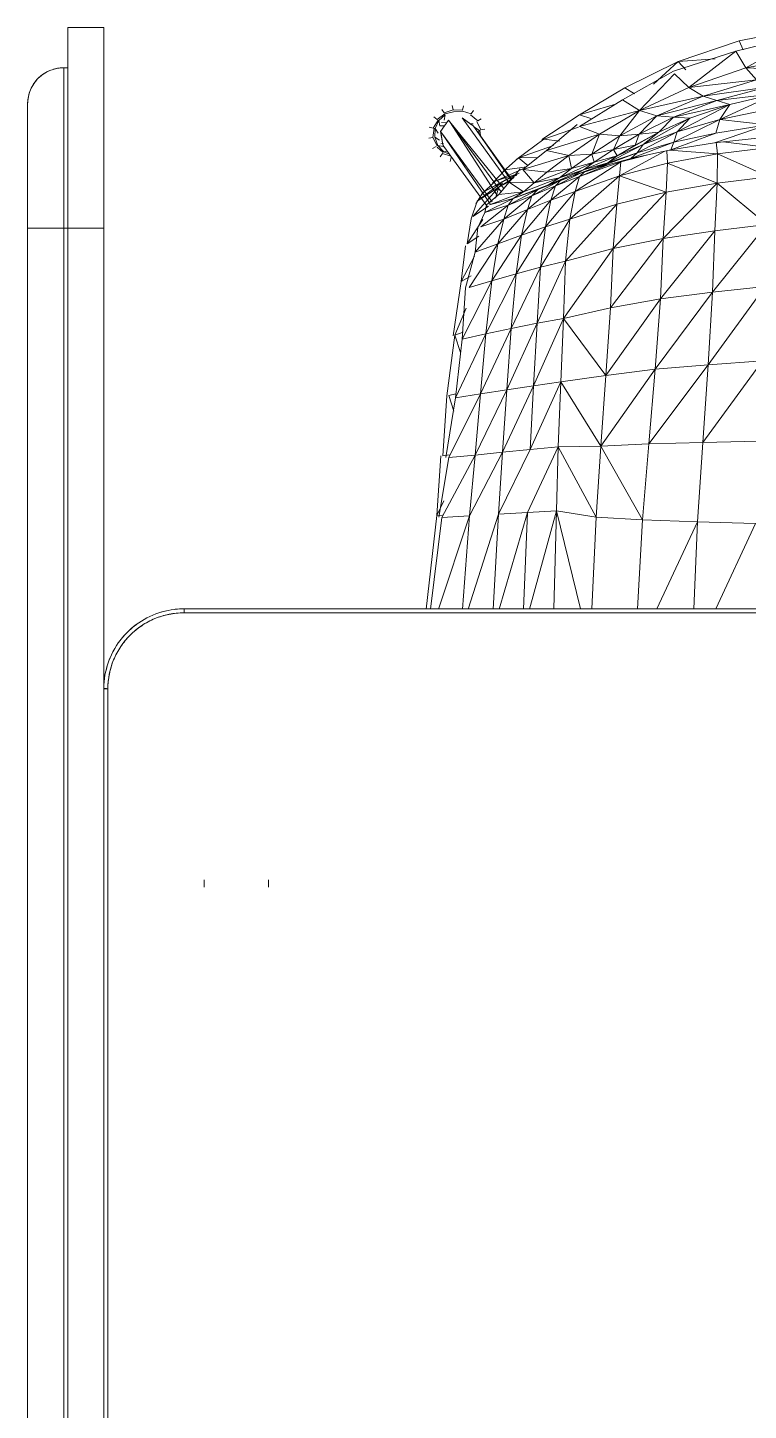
# Model space of a CAD drawing. Header units: millimetres. Extents: x 79795 to 317870, y -36033 to 97293.
# Drawn here: x 199569 to 199928, y 20317 to 21007 of the extents above; entities that cross this region are included whole.
import ezdxf

# ---------------------------------------------------------------- set-up
doc = ezdxf.new("R2010")
doc.units = ezdxf.units.MM
doc.header["$MEASUREMENT"] = 0
doc.layers.get('0').update_dxf_attribs({"linetype": 'CONTINUOUS'})
doc.layers.add('G-IMPT', color=8, linetype='CONTINUOUS', lineweight=9)

# ---------------------------------------------------------------- blocks, each defined once
blk = doc.blocks.new('OLA high stool - Kin high stool_dwg_KIN602 - GLIDES-1332775-Level 4')
at = {"layer": 'G-IMPT'}
for p, q in [((-8.01, -7.636), (-8.025, -7.558)), ((-8.322, -7.828), (-8.389, -7.783)), ((-8.322, -7.828), (-8.38, -8.002)), ((-8.185, -7.701), (-8.306, -7.84)), ((-8.185, -7.701), (-8.229, -7.634)), ((-8.01, -7.636), (-8.175, -7.718)), ((-8.133, -7.86), (-8.13, -7.788)), ((-8.13, -7.788), (-8.122, -7.846)), ((-8.004, -7.676), (-8.062, -7.763)), ((-7.893, -7.648), (-8.007, -7.656)), ((-8.004, -7.676), (-7.936, -7.679)), ((-8.4, -7.998), (-8.48, -7.981)), ((-8.4, -7.998), (-8.407, -8.184)), ((-8.38, -8.002), (-8.367, -8.178)), ((-8.488, -8.199), (-8.407, -8.184)), ((-8.342, -8.359), (-8.413, -8.404)), ((-8.407, -8.184), (-8.342, -8.359)), ((-8.325, -8.349), (-8.367, -8.178)), ((-8.325, -8.349), (-8.215, -8.496)), ((-8.308, -8.338), (-8.203, -8.357)), ((-8.308, -8.338), (-8.192, -8.463)), ((-8.153, -8.41), (-8.15, -8.309)), ((-8.087, -8.441), (-8.088, -8.354)), ((-7.738, -8.426), (-7.744, -8.372)), ((-7.705, -8.482), (-7.58, -8.365)), ((-7.705, -8.482), (-7.684, -8.376)), ((-7.705, -8.482), (-7.684, -8.376)), ((-7.67, -8.499), (-7.564, -8.377)), ((-7.58, -8.365), (-7.593, -8.299)), ((-7.58, -8.365), (-7.593, -8.299)), ((-7.58, -8.365), (-7.528, -8.251)), ((-7.547, -8.389), (-7.493, -8.226)), ((-7.547, -8.389), (-7.483, -8.439)), ((-7.47, -8.219), (-7.392, -8.24)), ((-8.215, -8.496), (-8.264, -8.564)), ((-8.203, -8.48), (-8.046, -8.574)), ((-8.192, -8.463), (-8.087, -8.441)), ((-8.192, -8.463), (-8.087, -8.441)), ((-8.192, -8.463), (-8.036, -8.535)), ((-8.046, -8.574), (-8.066, -8.655)), ((-8.041, -8.554), (-7.859, -8.581)), ((-8.036, -8.535), (-7.948, -8.474)), ((-8.036, -8.535), (-7.948, -8.474)), ((-8.036, -8.535), (-7.866, -8.541)), ((-7.866, -8.541), (-7.806, -8.451)), ((-7.866, -8.541), (-7.806, -8.451)), ((-7.866, -8.541), (-7.705, -8.482)), ((-7.859, -8.581), (-7.695, -8.499)), ((-7.859, -8.581), (-7.848, -8.663)), ((-7.684, -8.516), (-7.643, -8.587))]:
    blk.add_line(p, q, dxfattribs=at)
blk = doc.blocks.new('OLA high stool - Kin high stool_dwg_KIN602 - FRAME-1332777-Level 4')
at = {"layer": 'G-IMPT'}
for p, q in [((0.191, 0.669), (1.214, 1.401)), ((0.191, 0.669), (1.227, 1.388)), ((0, 0.425), (1.269, 1.344)), ((1.391, 1.242), (0.082, 0.184)), ((0.082, 0.184), (1.455, 1.188)), ((1.531, 1.122), (0.082, 0.184)), ((0.302, 0.026), (1.651, 1.013)), ((0.302, 0.026), (1.689, 0.978)), ((0.566, 0.068), (1.757, 0.931)), ((0, 0.425), (0.155, 0.643)), ((0.156, 0.64), (0.031, 0.465)), ((0.191, 0.669), (0.155, 0.643)), ((0.082, 0.184), (0.046, 0.158)), ((0.046, 0.158), (0.266, 0)), ((0.266, 0), (0.53, 0.043)), ((0.266, 0), (0.302, 0.026)), ((0.529, 0.044), (0.272, 0.004)), ((0.566, 0.068), (0.53, 0.043))]:
    blk.add_line(p, q, dxfattribs=at)
blk = doc.blocks.new('OLA high stool - Kin high stool_dwg_KIN602 - SHELL-V359-Level 4')
at = {"layer": 'G-IMPT'}
for p, q in [((-9.228, -2.432), (-9.447, -1.28)), ((-9.179, -1.159), (-9.228, -2.432)), ((-9.761, -2.567), (-9.994, -1.391)), ((-9.554, -2.632), (-9.859, -1.407)), ((-9.228, -2.432), (-9.807, -1.398)), ((-8.509, -2.746), (-8.727, -1.831)), ((-8.727, -1.831), (-8.584, -3.006)), ((-8.217, -2.942), (-8.727, -1.831)), ((-8.851, -2.028), (-8.584, -3.006)), ((-8.851, -2.028), (-8.675, -3.27)), ((-8.418, -1.967), (-8.217, -2.942)), ((-8.217, -2.942), (-8.107, -2.015)), ((-7.948, -3.023), (-8.107, -2.015)), ((-7.755, -3.048), (-8.107, -2.015)), ((-7.755, -3.048), (-7.864, -2.026)), ((-7.666, -1.978), (-7.773, -2.877)), ((-7.666, -1.978), (-7.542, -2.989)), ((-7.086, -1.982), (-7.542, -2.989)), ((-7.086, -1.982), (-6.965, -2.996)), ((-6.965, -2.996), (-6.148, -2.021)), ((-6.024, -3.041), (-6.148, -2.021)), ((-4.821, -3.087), (-6.148, -2.021)), ((-3.394, -3.173), (-4.935, -2.053)), ((-4.935, -2.053), (-4.821, -3.087)), ((-1.867, -3.277), (-3.471, -2.11)), ((-3.471, -2.11), (-3.394, -3.173)), ((-9.554, -2.632), (-9.228, -2.432)), ((-8.996, -2.227), (-9.228, -2.432)), ((-9.228, -2.432), (-8.843, -3.556)), ((-8.996, -2.227), (-8.675, -3.27)), ((-8.996, -2.227), (-8.843, -3.556)), ((-1.894, -2.177), (-1.867, -3.277)), ((-0.279, -2.244), (-0.307, -3.381)), ((1.403, -3.026), (-0.279, -2.244)), ((-9.584, -2.486), (-9.761, -2.567)), ((-9.351, -3.765), (-9.761, -2.567)), ((-8.843, -3.556), (-9.554, -2.632)), ((-9.161, -3.857), (-9.554, -2.632)), ((-8.509, -2.746), (-8.584, -3.006)), ((-7.973, -3.786), (-8.509, -2.746)), ((-8.509, -2.746), (-8.242, -3.532)), ((-8.217, -2.942), (-8.509, -2.746)), ((-8.509, -2.746), (-8.261, -3.855)), ((-8.217, -2.942), (-7.948, -3.023)), ((-7.973, -3.786), (-8.217, -2.942)), ((-7.767, -3.85), (-8.217, -2.942)), ((-9.406, -3.035), (-9.351, -3.765)), ((-8.675, -3.27), (-8.584, -3.006)), ((-8.584, -3.006), (-8.261, -3.855)), ((-8.584, -3.006), (-8.288, -4.181)), ((-7.616, -3.908), (-7.948, -3.023)), ((-7.948, -3.023), (-7.767, -3.85)), ((-7.542, -2.989), (-7.766, -3.016)), ((-7.616, -3.908), (-7.755, -3.048)), ((-7.542, -2.989), (-7.611, -3.933)), ((-7.542, -2.989), (-7.356, -3.974)), ((-6.965, -2.996), (-7.542, -2.989)), ((-6.965, -2.996), (-7.356, -3.974)), ((-5.876, -4.055), (-6.965, -2.996)), ((-6.965, -2.996), (-6.789, -3.996)), ((-6.024, -3.041), (-6.965, -2.996)), ((-5.876, -4.055), (-6.024, -3.041)), ((-6.024, -3.041), (-4.821, -3.087)), ((-4.691, -4.11), (-6.024, -3.041)), ((-3.306, -4.215), (-4.821, -3.087)), ((-4.821, -3.087), (-4.691, -4.11)), ((-3.394, -3.173), (-4.821, -3.087)), ((-1.84, -4.34), (-3.394, -3.173)), ((-3.394, -3.173), (-3.306, -4.215)), ((-1.867, -3.277), (-3.394, -3.173)), ((-8.843, -3.556), (-8.675, -3.27)), ((-8.675, -3.27), (-8.288, -4.181)), ((-8.675, -3.27), (-8.392, -4.523)), ((-1.84, -4.34), (-1.867, -3.277)), ((-1.867, -3.277), (-0.307, -3.381)), ((-0.307, -3.381), (-0.351, -4.465)), ((-0.307, -3.381), (1.403, -3.459)), ((1.403, -4.185), (-0.307, -3.381)), ((-9.192, -3.616), (-9.351, -3.765)), ((-9.351, -3.765), (-8.835, -4.811)), ((-9.351, -3.765), (-8.906, -4.247)), ((-9.111, -3.837), (-8.843, -3.556)), ((-8.843, -3.556), (-8.392, -4.523)), ((-8.261, -3.855), (-8.242, -3.532)), ((-8.242, -3.532), (-7.973, -3.786)), ((-7.965, -4.146), (-8.242, -3.532)), ((-7.723, -4.452), (-8.242, -3.532)), ((-7.723, -4.452), (-7.973, -3.786)), ((-7.973, -3.786), (-7.767, -3.85)), ((-7.56, -4.571), (-7.973, -3.786)), ((-9.161, -3.857), (-8.6, -4.857)), ((-8.392, -4.523), (-9.111, -3.837)), ((-8.261, -3.855), (-8.288, -4.181)), ((-8.261, -3.855), (-7.965, -4.146)), ((-8.261, -3.855), (-7.928, -4.528)), ((-7.767, -3.85), (-7.616, -3.908)), ((-7.56, -4.571), (-7.767, -3.85)), ((-7.446, -4.693), (-7.767, -3.85)), ((-7.446, -4.693), (-7.616, -3.908)), ((-7.599, -3.989), (-7.356, -3.974)), ((-7.107, -4.917), (-7.588, -4.04)), ((-7.356, -3.974), (-6.789, -3.996)), ((-7.356, -3.974), (-7.107, -4.917)), ((-6.789, -3.996), (-7.107, -4.917)), ((-6.789, -3.996), (-5.876, -4.055)), ((-6.553, -4.971), (-6.789, -3.996)), ((-5.677, -5.041), (-6.789, -3.996)), ((-5.876, -4.055), (-4.691, -4.11)), ((-4.514, -5.093), (-5.876, -4.055)), ((-5.876, -4.055), (-5.677, -5.041)), ((-8.288, -4.181), (-8.392, -4.523)), ((-8.288, -4.181), (-7.928, -4.528)), ((-8.288, -4.181), (-7.891, -4.911)), ((-7.928, -4.528), (-7.965, -4.146)), ((-7.965, -4.146), (-7.723, -4.452)), ((-7.708, -4.611), (-7.965, -4.146)), ((-7.498, -4.96), (-7.965, -4.146)), ((-4.691, -4.11), (-3.306, -4.215)), ((-3.184, -5.181), (-4.691, -4.11)), ((-4.691, -4.11), (-4.514, -5.093)), ((-3.306, -4.215), (-1.84, -4.34)), ((-3.184, -5.181), (-3.306, -4.215)), ((-1.796, -5.28), (-3.306, -4.215)), ((-1.84, -4.34), (-0.351, -4.465)), ((-1.84, -4.34), (-1.796, -5.28)), ((-8.392, -4.523), (-8.6, -4.857)), ((-8.392, -4.523), (-7.891, -4.911)), ((-8.392, -4.523), (-7.926, -5.311)), ((-8.078, -5.701), (-8.392, -4.523)), ((-7.891, -4.911), (-7.928, -4.528)), ((-7.623, -5.036), (-7.928, -4.528)), ((-7.928, -4.528), (-7.708, -4.611)), ((-7.723, -4.452), (-7.56, -4.571)), ((-7.498, -4.96), (-7.723, -4.452)), ((-7.365, -5.145), (-7.723, -4.452)), ((-7.623, -5.036), (-7.708, -4.611)), ((-7.498, -4.96), (-7.708, -4.611)), ((-7.365, -5.145), (-7.56, -4.571)), ((-7.265, -5.354), (-7.56, -4.571)), ((-7.446, -4.693), (-7.56, -4.571)), ((-7.379, -4.891), (-7.518, -4.358)), ((-7.379, -4.891), (-7.473, -4.568)), ((-0.351, -4.465), (-1.796, -5.28)), ((-0.351, -4.465), (-0.398, -5.372)), ((1.403, -4.564), (-0.351, -4.465)), ((-8.835, -4.811), (-8.72, -4.618)), ((-8.835, -4.811), (-8.303, -5.701)), ((-8.6, -4.857), (-8.078, -5.701)), ((-7.265, -5.354), (-7.446, -4.693)), ((-8.515, -4.995), (-8.303, -5.701)), ((-7.926, -5.311), (-7.891, -4.911)), ((-7.533, -5.461), (-7.891, -4.911)), ((-7.891, -4.911), (-7.623, -5.036)), ((-7.623, -5.036), (-7.498, -4.96)), ((-7.533, -5.461), (-7.623, -5.036)), ((-7.623, -5.036), (-7.377, -5.411)), ((-7.377, -5.411), (-7.498, -4.96)), ((-7.498, -4.96), (-7.365, -5.145)), ((-7.498, -4.96), (-7.222, -5.62)), ((-7.092, -5.701), (-7.379, -4.891)), ((-6.802, -5.788), (-7.379, -4.891)), ((-7.107, -4.917), (-7.379, -4.891)), ((-7.365, -5.145), (-7.265, -5.354)), ((-7.104, -5.833), (-7.365, -5.145)), ((-7.365, -5.145), (-7.222, -5.62)), ((-7.092, -5.701), (-7.327, -5.127)), ((-6.802, -5.788), (-7.107, -4.917)), ((-6.258, -5.888), (-7.107, -4.917)), ((-6.553, -4.971), (-7.107, -4.917)), ((-5.433, -5.973), (-6.553, -4.971)), ((-6.553, -4.971), (-6.258, -5.888)), ((-5.677, -5.041), (-6.553, -4.971)), ((-5.433, -5.973), (-5.677, -5.041)), ((-5.677, -5.041), (-4.514, -5.093)), ((-4.306, -6.017), (-5.677, -5.041)), ((-4.514, -5.093), (-3.184, -5.181)), ((-4.514, -5.093), (-4.306, -6.017)), ((-8.078, -5.701), (-7.926, -5.311)), ((-7.926, -5.311), (-7.533, -5.461)), ((-7.926, -5.311), (-7.504, -5.91)), ((-7.602, -6.35), (-7.926, -5.311)), ((-7.533, -5.461), (-7.377, -5.411)), ((-7.222, -5.62), (-7.377, -5.411)), ((-7.377, -5.411), (-7.071, -6.094)), ((-7.377, -5.411), (-7.248, -5.861)), ((-7.104, -5.833), (-7.265, -5.354)), ((-3.184, -5.181), (-4.306, -6.017)), ((-3.184, -5.181), (-3.057, -6.07)), ((-1.796, -5.28), (-3.184, -5.181)), ((-1.796, -5.28), (-3.057, -6.07)), ((-1.786, -6.121), (-1.796, -5.28)), ((-0.398, -5.372), (-1.796, -5.28)), ((-0.398, -5.372), (-1.786, -6.121)), ((-0.398, -5.372), (-0.525, -6.154)), ((1.403, -5.456), (-0.398, -5.372)), ((-8.303, -5.701), (-8.228, -5.458)), ((-8.303, -5.701), (-7.822, -6.442)), ((-7.504, -5.91), (-7.533, -5.461)), ((-7.248, -5.861), (-7.533, -5.461)), ((-7.071, -6.094), (-7.222, -5.62)), ((-7.104, -5.833), (-7.222, -5.62)), ((-7.222, -5.62), (-6.931, -6.309)), ((-7.092, -5.701), (-7.178, -5.612)), ((-6.913, -6.172), (-7.092, -5.701)), ((-7.092, -5.701), (-6.802, -5.788)), ((-6.632, -6.261), (-7.092, -5.701)), ((1.403, -5.682), (-0.525, -6.154)), ((-7.602, -6.35), (-8.113, -5.749)), ((-8.065, -5.719), (-7.829, -6.402)), ((-7.504, -5.91), (-7.602, -6.35)), ((-7.504, -5.91), (-7.248, -5.861)), ((-7.23, -6.813), (-7.504, -5.91)), ((-7.176, -6.343), (-7.504, -5.91)), ((-7.176, -6.343), (-7.248, -5.861)), ((-7.248, -5.861), (-7.071, -6.094)), ((-7.248, -5.861), (-6.969, -6.594)), ((-6.913, -6.172), (-7.141, -5.721)), ((-6.931, -6.309), (-7.104, -5.833)), ((-6.839, -6.521), (-7.104, -5.833)), ((-6.632, -6.261), (-6.802, -5.788)), ((-6.802, -5.788), (-6.258, -5.888)), ((-6.107, -6.368), (-6.802, -5.788)), ((-6.258, -5.888), (-5.433, -5.973)), ((-5.315, -6.465), (-6.258, -5.888)), ((-6.258, -5.888), (-6.107, -6.368)), ((-5.433, -5.973), (-4.306, -6.017)), ((-5.315, -6.465), (-5.433, -5.973)), ((-4.213, -6.533), (-5.433, -5.973)), ((-7.791, -6.092), (-7.829, -6.402)), ((-7.701, -6.215), (-7.461, -6.9)), ((-6.969, -6.594), (-7.071, -6.094)), ((-7.071, -6.094), (-6.931, -6.309)), ((-6.793, -6.801), (-7.071, -6.094)), ((-7.019, -6.067), (-6.913, -6.172)), ((-6.714, -6.635), (-7.004, -6.109)), ((-6.714, -6.635), (-6.913, -6.172)), ((-6.913, -6.172), (-6.632, -6.261)), ((-6.444, -6.724), (-6.913, -6.172)), ((-2.981, -6.602), (-4.306, -6.017)), ((-4.306, -6.017), (-4.213, -6.533)), ((-3.057, -6.07), (-4.306, -6.017)), ((-1.731, -6.668), (-3.057, -6.07)), ((-3.057, -6.07), (-2.981, -6.602)), ((-1.786, -6.121), (-3.057, -6.07)), ((-1.731, -6.668), (-1.786, -6.121)), ((-0.525, -6.154), (-1.786, -6.121)), ((-1.786, -6.121), (-0.493, -6.722)), ((-0.525, -6.154), (1.403, -6.204)), ((1.404, -6.684), (-0.525, -6.154)), ((-0.525, -6.154), (-0.493, -6.722)), ((-7.435, -6.933), (-7.829, -6.402)), ((-7.23, -6.813), (-7.602, -6.35)), ((-7.461, -6.9), (-7.47, -6.514)), ((-7.23, -6.813), (-7.176, -6.343)), ((-6.969, -6.594), (-7.176, -6.343)), ((-6.839, -6.521), (-6.952, -6.25)), ((-6.662, -7.001), (-6.931, -6.309)), ((-6.839, -6.521), (-6.931, -6.309)), ((-6.444, -6.724), (-6.632, -6.261)), ((-6.632, -6.261), (-6.107, -6.368)), ((-5.94, -6.838), (-6.632, -6.261)), ((-5.185, -6.947), (-6.107, -6.368)), ((-6.107, -6.368), (-5.94, -6.838)), ((-5.315, -6.465), (-6.107, -6.368)), ((-5.185, -6.947), (-5.315, -6.465)), ((-5.315, -6.465), (-4.213, -6.533)), ((-4.111, -7.04), (-5.315, -6.465)), ((-7.461, -6.9), (-7.309, -6.714)), ((-7.287, -6.741), (-7.228, -7.164)), ((-7.257, -6.779), (-7.002, -7.356)), ((-6.969, -6.594), (-7.23, -6.813)), ((-6.985, -7.081), (-6.969, -6.594)), ((-6.793, -6.801), (-6.969, -6.594)), ((-6.662, -7.001), (-6.839, -6.521)), ((-6.839, -6.521), (-6.714, -6.635)), ((-6.529, -7.104), (-6.839, -6.521)), ((-6.259, -7.187), (-6.714, -6.635)), ((-6.714, -6.635), (-6.529, -7.104)), ((-6.444, -6.724), (-6.714, -6.635)), ((-6.259, -7.187), (-6.444, -6.724)), ((-5.769, -7.303), (-6.444, -6.724)), ((-5.94, -6.838), (-6.444, -6.724)), ((-2.904, -7.127), (-4.213, -6.533)), ((-4.213, -6.533), (-4.111, -7.04)), ((-2.981, -6.602), (-4.213, -6.533)), ((-2.981, -6.602), (-1.731, -6.668)), ((-1.677, -7.211), (-2.981, -6.602)), ((-2.981, -6.602), (-2.904, -7.127)), ((-1.677, -7.211), (-1.731, -6.668)), ((-0.461, -7.289), (-1.731, -6.668)), ((1.404, -7.281), (-0.493, -6.722)), ((-0.493, -6.722), (-0.461, -7.289)), ((1.404, -6.8), (-0.493, -6.722)), ((-7.461, -6.9), (-7.191, -7.198)), ((-6.985, -7.081), (-7.247, -6.867)), ((-7.028, -7.157), (-7.161, -6.888)), ((-7.15, -6.902), (-7.002, -7.356)), ((-7.15, -6.902), (-6.783, -7.59)), ((-7.15, -6.902), (-7.028, -7.157)), ((-7.12, -6.933), (-7.073, -7.046)), ((-7.072, -6.985), (-6.884, -7.283)), ((-6.793, -6.801), (-6.985, -7.081)), ((-6.741, -7.285), (-6.793, -6.801)), ((-6.538, -7.471), (-6.793, -6.801)), ((-6.662, -7.001), (-6.793, -6.801)), ((-6.538, -7.471), (-6.662, -7.001)), ((-6.386, -7.561), (-6.662, -7.001)), ((-6.529, -7.104), (-6.662, -7.001)), ((-5.047, -7.421), (-5.94, -6.838)), ((-5.94, -6.838), (-5.769, -7.303)), ((-5.185, -6.947), (-5.94, -6.838)), ((-5.047, -7.421), (-5.185, -6.947)), ((-4.005, -7.539), (-5.185, -6.947)), ((-4.111, -7.04), (-5.185, -6.947)), ((-2.824, -7.646), (-4.111, -7.04)), ((-4.111, -7.04), (-4.005, -7.539)), ((-2.904, -7.127), (-4.111, -7.04)), ((-6.962, -7.409), (-7.228, -7.164)), ((-7.028, -7.157), (-6.783, -7.59)), ((-6.884, -7.283), (-7.001, -7.063)), ((-6.741, -7.285), (-6.985, -7.081)), ((-6.884, -7.283), (-6.96, -7.216)), ((-6.96, -7.247), (-6.612, -7.712)), ((-6.612, -7.712), (-6.884, -7.283)), ((-6.884, -7.283), (-6.308, -7.795)), ((-6.884, -7.283), (-6.668, -7.352)), ((-6.54, -7.529), (-6.741, -7.285)), ((-6.386, -7.561), (-6.529, -7.104)), ((-6.103, -7.637), (-6.529, -7.104)), ((-6.259, -7.187), (-6.529, -7.104)), ((-6.103, -7.637), (-6.259, -7.187)), ((-5.61, -7.748), (-6.259, -7.187)), ((-5.769, -7.303), (-6.259, -7.187)), ((-4.91, -7.869), (-5.769, -7.303)), ((-5.769, -7.303), (-5.61, -7.748)), ((-5.047, -7.421), (-5.769, -7.303)), ((-1.622, -7.753), (-2.904, -7.127)), ((-2.904, -7.127), (-2.824, -7.646)), ((-1.677, -7.211), (-2.904, -7.127)), ((-0.428, -7.859), (-1.677, -7.211)), ((-1.677, -7.211), (-1.622, -7.753)), ((-0.461, -7.289), (-1.677, -7.211)), ((1.404, -7.887), (-0.461, -7.289)), ((1.404, -7.396), (-0.461, -7.289)), ((-6.74, -7.626), (-7.002, -7.356)), ((-6.56, -7.738), (-6.783, -7.59)), ((-6.386, -7.561), (-6.54, -7.529)), ((-6.512, -7.486), (-6.308, -7.795)), ((-6.095, -7.695), (-6.386, -7.561)), ((-6.246, -7.599), (-5.773, -7.908)), ((-4.91, -7.869), (-5.047, -7.421)), ((-3.9, -8.007), (-5.047, -7.421)), ((-4.005, -7.539), (-5.047, -7.421)), ((-4.005, -7.539), (-2.824, -7.646)), ((-2.748, -8.137), (-4.005, -7.539)), ((-4.005, -7.539), (-3.9, -8.007)), ((-6.26, -7.828), (-6.612, -7.712)), ((-5.773, -7.908), (-6.26, -7.828)), ((-5.61, -7.748), (-6.095, -7.695)), ((-5.773, -7.908), (-5.92, -7.678)), ((-4.908, -7.939), (-5.61, -7.748)), ((-5.528, -7.763), (-5.031, -8.022)), ((-5.141, -7.829), (-5.031, -8.022)), ((-1.571, -8.269), (-2.824, -7.646)), ((-2.824, -7.646), (-2.748, -8.137)), ((-1.622, -7.753), (-2.824, -7.646)), ((-0.397, -8.403), (-1.622, -7.753)), ((-1.622, -7.753), (-1.571, -8.269)), ((-0.428, -7.859), (-1.622, -7.753)), ((1.404, -8.471), (-0.428, -7.859)), ((-0.428, -7.859), (-0.397, -8.403)), ((1.404, -8.002), (-0.428, -7.859)), ((-5.733, -7.939), (-5.031, -8.022)), ((-3.961, -8.18), (-5.031, -8.022)), ((-3.9, -8.007), (-4.908, -7.939)), ((-4.505, -7.925), (-3.975, -8.149)), ((-3.975, -8.149), (-4.038, -7.988)), ((-3.975, -8.149), (-3.638, -8.037)), ((-3.975, -8.149), (-2.784, -8.306)), ((-3.9, -8.007), (-2.748, -8.137)), ((-2.792, -8.269), (-2.827, -8.128)), ((-2.748, -8.137), (-1.576, -8.326)), ((-2.792, -8.269), (-2.483, -8.167)), ((-2.784, -8.306), (-1.609, -8.385)), ((-1.628, -8.262), (-1.609, -8.385)), ((-1.571, -8.269), (-0.404, -8.462)), ((-0.723, -8.366), (-0.434, -8.506)), ((-0.434, -8.506), (-0.441, -8.398)), ((-0.397, -8.403), (1.404, -8.628)), ((-0.434, -8.506), (-1.605, -8.425)), ((-0.434, -8.506), (1.404, -8.713))]:
    blk.add_line(p, q, dxfattribs=at)

msp = doc.modelspace()

# ---------------------------------------------------------------- linework, layer by layer
at = {"layer": 'G-IMPT'}
for p, q in [((199606.58, 21006.53), (199588.58, 21006.53)), ((199588.58, 21006.53), (199588.58, 20906.53)), ((199588.58, 20906.53), (199588.58, 21006.53)), ((199606.58, 20906.53), (199606.58, 21006.53)), ((199606.58, 21006.53), (199606.58, 20906.53)), ((199588.58, 20986.53), (199586.58, 20986.53)), ((199586.58, 20906.53), (199586.58, 20986.53)), ((199586.58, 20986.53), (199586.58, 20906.53)), ((199568.58, 20906.53), (199568.58, 19726.53)), ((199586.58, 20906.53), (199568.58, 20906.53)), ((199568.58, 20906.53), (199586.58, 20906.53)), ((200966.58, 20716.53), (199646.58, 20716.53)), ((199646.58, 20714.53), (199646.58, 20716.53)), ((199646.58, 20716.53), (199646.58, 20714.53)), ((199606.58, 20676.69), (199607.86, 20676.69)), ((199607.86, 20676.69), (199606.58, 20676.69)), ((199608.58, 20676.53), (199606.58, 20676.53)), ((199606.58, 20676.53), (199608.58, 20676.53)), ((199656.71, 20581.31), (199656.71, 20577.53)), ((199688.71, 20577.53), (199688.71, 20581.31))]:
    msp.add_line(p, q, dxfattribs=at)
at = {"layer": 'G-IMPT', "flags": 128}
for points in [[(199606.58, 21006.53), (199602.08, 21006.53), (199597.58, 21006.53), (199593.08, 21006.53), (199588.58, 21006.53)], [(199588.58, 21006.53), (199593.08, 21006.53), (199597.58, 21006.53), (199602.08, 21006.53), (199606.58, 21006.53)], [(199574.57, 20981.93), (199575.11, 20982.4), (199575.68, 20982.85), (199576.26, 20983.27), (199576.86, 20983.67), (199577.47, 20984.05), (199578.1, 20984.4), (199578.74, 20984.73)], [(199581.42, 20985.77), (199582.11, 20985.96), (199582.82, 20986.13), (199583.52, 20986.26), (199584.23, 20986.37)], [(199586.58, 20986.53), (199587.08, 20986.53), (199587.58, 20986.53), (199588.08, 20986.53), (199588.58, 20986.53)], [(199588.58, 20986.53), (199588.08, 20986.53), (199587.58, 20986.53), (199587.08, 20986.53), (199586.58, 20986.53)], [(199586.58, 20986.53), (199587.08, 20986.53), (199587.58, 20986.53), (199588.08, 20986.53), (199588.58, 20986.53)], [(199588.58, 20986.53), (199588.08, 20986.53), (199587.58, 20986.53), (199587.08, 20986.53), (199586.58, 20986.53)], [(199568.58, 20968.53), (199568.6, 20969.25), (199568.64, 20969.97), (199568.71, 20970.68), (199568.81, 20971.39), (199568.94, 20972.1), (199569.1, 20972.81), (199569.28, 20973.5), (199569.5, 20974.19), (199569.74, 20974.87), (199570, 20975.54), (199570.3, 20976.19), (199570.62, 20976.84), (199570.96, 20977.47), (199571.33, 20978.09), (199571.73, 20978.69), (199572.14, 20979.28), (199572.59, 20979.84), (199573.05, 20980.4)], [(199568.58, 20959.4), (199568.58, 20960.65), (199568.58, 20961.82), (199568.58, 20962.9), (199568.58, 20963.88), (199568.58, 20964.78), (199568.58, 20965.37)], [(199568.58, 20950.37), (199568.58, 20965.37), (199568.58, 20964.54), (199568.58, 20963.62), (199568.58, 20962.6), (199568.58, 20961.5), (199568.58, 20960.31), (199568.58, 20959.4)], [(199568.58, 20950.37), (199568.58, 20926.07), (199568.58, 20928.41), (199568.58, 20930.71), (199568.58, 20932.97), (199568.58, 20935.19), (199568.58, 20937.37), (199568.58, 20938.91)], [(199568.58, 20938.91), (199568.58, 20936.77), (199568.58, 20934.58), (199568.58, 20932.34), (199568.58, 20930.07), (199568.58, 20927.76), (199568.58, 20926.07)], [(199568.58, 20906.53), (199568.58, 20611.53), (199568.58, 20316.53), (199568.58, 20021.53), (199568.58, 19726.53)], [(199568.58, 19726.53), (199568.58, 20021.53), (199568.58, 20316.53), (199568.58, 20611.53), (199568.58, 20906.53)], [(199586.58, 19726.53), (199586.58, 20021.53), (199586.58, 20316.53), (199586.58, 20611.53), (199586.58, 20906.53)], [(199588.58, 20906.53), (199588.08, 20906.53), (199587.58, 20906.53), (199587.08, 20906.53), (199586.58, 20906.53)], [(199586.58, 20906.53), (199586.58, 20611.53), (199586.58, 20316.53), (199586.58, 20021.53), (199586.58, 19726.53)], [(199586.58, 20906.53), (199587.08, 20906.53), (199587.58, 20906.53), (199588.08, 20906.53), (199588.58, 20906.53)], [(199588.58, 20906.53), (199593.08, 20906.53), (199597.58, 20906.53), (199602.08, 20906.53), (199606.58, 20906.53)], [(199606.58, 20906.53), (199602.08, 20906.53), (199597.58, 20906.53), (199593.08, 20906.53), (199588.58, 20906.53)], [(199588.58, 20906.53), (199588.58, 20611.53), (199588.58, 20316.53), (199588.58, 20021.53), (199588.58, 19726.53)], [(199588.58, 19726.53), (199588.58, 20021.53), (199588.58, 20316.53), (199588.58, 20611.53), (199588.58, 20906.53)], [(199606.58, 19726.53), (199606.58, 20021.53), (199606.58, 20316.53), (199606.58, 20611.53), (199606.58, 20906.53)], [(199606.58, 20906.53), (199606.58, 20611.53), (199606.58, 20316.53), (199606.58, 20021.53), (199606.58, 19726.53)], [(199646.58, 20716.53), (199644.98, 20716.49), (199643.39, 20716.4), (199641.79, 20716.24), (199640.21, 20716.02), (199638.64, 20715.73), (199637.07, 20715.38), (199635.53, 20714.97), (199634, 20714.5), (199632.49, 20713.96), (199631.01, 20713.37), (199629.54, 20712.72), (199628.11, 20712.01), (199626.71, 20711.24), (199625.33, 20710.42), (199624, 20709.54), (199622.69, 20708.61), (199621.43, 20707.63), (199620.21, 20706.6), (199619.03, 20705.52), (199617.89, 20704.39), (199616.8, 20703.23), (199615.75, 20702.01), (199614.76, 20700.76), (199613.81, 20699.47), (199612.92, 20698.14), (199612.09, 20696.78), (199611.3, 20695.38), (199610.58, 20693.95), (199609.91, 20692.5), (199609.3, 20691.02), (199608.75, 20689.52), (199608.26, 20688), (199607.83, 20686.45), (199607.47, 20684.9), (199607.16, 20683.33), (199606.92, 20681.74), (199606.75, 20680.15), (199606.63, 20678.56), (199606.58, 20676.96)], [(200966.58, 20716.53), (200636.58, 20716.53), (200306.58, 20716.53), (199976.58, 20716.53), (199646.58, 20716.53)], [(199646.58, 20716.53), (199976.58, 20716.53), (200306.58, 20716.53), (200636.58, 20716.53), (200966.58, 20716.53)], [(199646.58, 20714.53), (199976.58, 20714.53), (200306.58, 20714.53), (200636.58, 20714.53), (200966.58, 20714.53)], [(200966.58, 20714.53), (200636.58, 20714.53), (200306.58, 20714.53), (199976.58, 20714.53), (199646.58, 20714.53)], [(199608.58, 19956.53), (199608.58, 20136.53), (199608.58, 20316.53), (199608.58, 20496.53), (199608.58, 20676.53)], [(199608.58, 20676.53), (199608.58, 20496.53), (199608.58, 20316.53), (199608.58, 20136.53), (199608.58, 19956.53)]]:
    msp.add_lwpolyline(points, dxfattribs=at)
at = {"layer": 'G-IMPT'}
for centre, radius, start, end in [((199586.58, 20968.53), 18, 90, 180), ((199586.58, 20968.53), 18, 90, 180), ((199586.58, 20968.53), 18, 112.5, 180), ((199586.58, 20968.53), 18, 112.5, 180), ((199646.58, 20676.53), 40, 103.61388, 122.16077), ((199646.58, 20676.53), 40, 103.61388, 122.16077), ((199646.58, 20676.53), 40, 103.61388, 122.16077), ((199646.58, 20676.53), 40, 103.61388, 122.16077), ((199646.58, 20676.53), 40, 90, 96.2369), ((199646.58, 20676.53), 40, 90, 96.2369), ((199646.58, 20676.53), 40, 90, 96.2369), ((199646.58, 20676.53), 40, 90, 96.2369), ((199646.58, 20676.53), 40, 126.33385, 144.19282), ((199646.58, 20676.53), 40, 126.33385, 144.19282), ((199646.58, 20676.53), 40, 126.33385, 144.19282), ((199646.58, 20676.53), 40, 126.33385, 144.19282), ((199646.58, 20676.53), 40, 147.83923, 166.38612), ((199646.58, 20676.53), 40, 147.83923, 166.38612), ((199646.58, 20676.53), 40, 147.83923, 166.38612), ((199646.58, 20676.53), 40, 147.83923, 166.38612), ((199646.58, 20676.53), 40, 173.7631, 180), ((199646.58, 20676.53), 40, 173.7631, 180), ((199646.58, 20676.53), 40, 173.7631, 180), ((199646.58, 20676.53), 40, 173.7631, 180)]:
    msp.add_arc(centre, radius, start, end, dxfattribs=at)
for points in [[(199568.58, 20930.25), (199568.58, 20937.75), (199568.58, 20951.51), (199568.58, 20965.29), (199568.58, 20968.53), (199568.58, 20968.53)], [(199568.58, 20968.53), (199568.58, 20968.53), (199568.58, 20965.29), (199568.58, 20951.51), (199568.58, 20930.87), (199568.58, 20914.64), (199568.58, 20906.53)], [(199568.58, 20906.53), (199568.58, 20910.64), (199568.58, 20914.66), (199568.58, 20918.62)], [(199608.58, 20676.53), (199608.58, 20681.5), (199610.56, 20691.45), (199619.01, 20704.1), (199631.66, 20712.55), (199641.61, 20714.53), (199646.58, 20714.53)]]:
    msp.add_open_spline(points, degree=3, dxfattribs=at)
for points, knots in [([(199568.58, 20918.62), (199568.58, 20922.59), (199568.58, 20930.41), (199568.58, 20941.19), (199568.58, 20950.65), (199568.58, 20958.41), (199568.58, 20964.17), (199568.58, 20967.74), (199568.58, 20968.52), (199568.58, 20968.53)], [0.1250042, 0.1250042, 0.1250042, 0.1250042, 0.25, 0.375, 0.5, 0.625, 0.75, 0.875, 1, 1, 1, 1]), ([(199568.58, 20968.53), (199568.58, 20968.52), (199568.58, 20967.74), (199568.58, 20964.17), (199568.58, 20958.41), (199568.58, 20950.65), (199568.58, 20941.19), (199568.58, 20930.41), (199568.58, 20922.59), (199568.58, 20918.62)], [0, 0, 0, 0, 0.125, 0.25, 0.375, 0.5, 0.625, 0.75, 0.8749958, 0.8749958, 0.8749958, 0.8749958]), ([(199646.58, 20714.53), (199643.97, 20714.49), (199638.93, 20713.96), (199633.13, 20712.22), (199628.69, 20710.11), (199625.45, 20708.15), (199622.4, 20705.9), (199619.67, 20703.44), (199617.2, 20700.71), (199614.95, 20697.66), (199613, 20694.42), (199610.89, 20689.97), (199609.14, 20684.17), (199608.62, 20679.13), (199608.58, 20676.53)], [0, 0, 0, 0, 0.125, 0.25, 0.3125, 0.375, 0.4375, 0.5, 0.5625, 0.625, 0.6875, 0.75, 0.875, 1, 1, 1, 1])]:
    msp.add_open_spline(points, degree=3, knots=knots, dxfattribs=at)

# ---------------------------------------------------------------- block references
at = {"xscale": 25.4, "yscale": 25.4, "zscale": 25.4, "rotation": 270}
for name, p in [('OLA high stool - Kin high stool_dwg_KIN602 - SHELL-V359-Level 4', (199988.67, 20752.06)), ('OLA high stool - Kin high stool_dwg_KIN602 - GLIDES-1332775-Level 4', (199988.67, 20752.06)), ('OLA high stool - Kin high stool_dwg_KIN602 - FRAME-1332777-Level 4', (199774.53, 20961.53))]:
    msp.add_blockref(name, p, dxfattribs=at)

doc.saveas('drawing.dxf')
